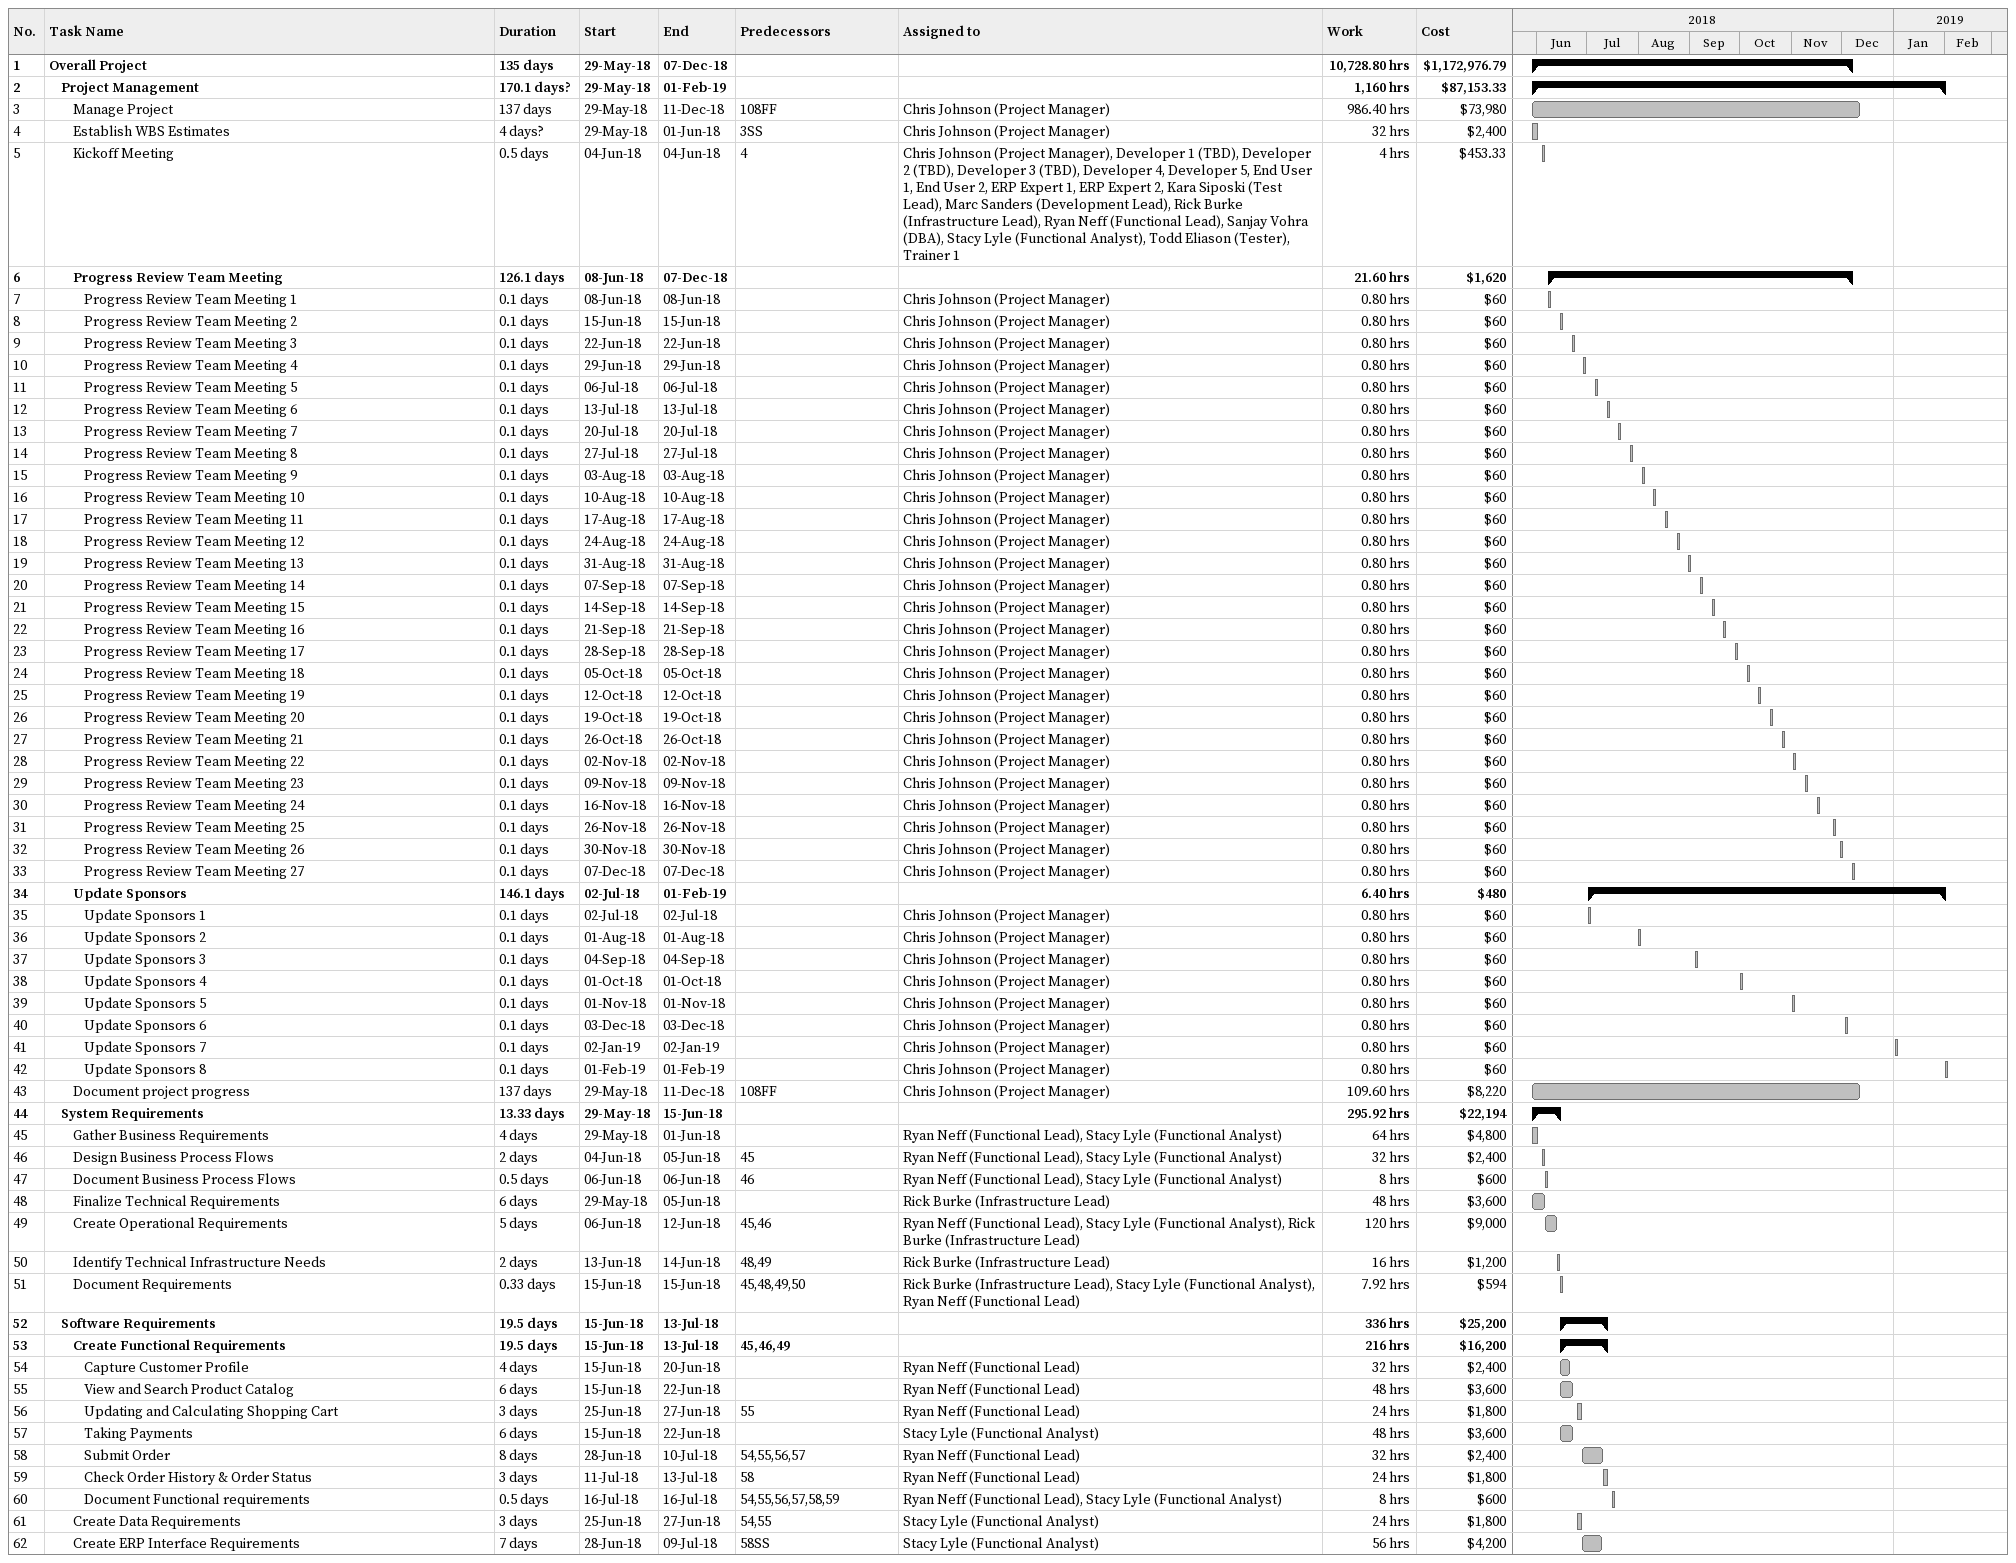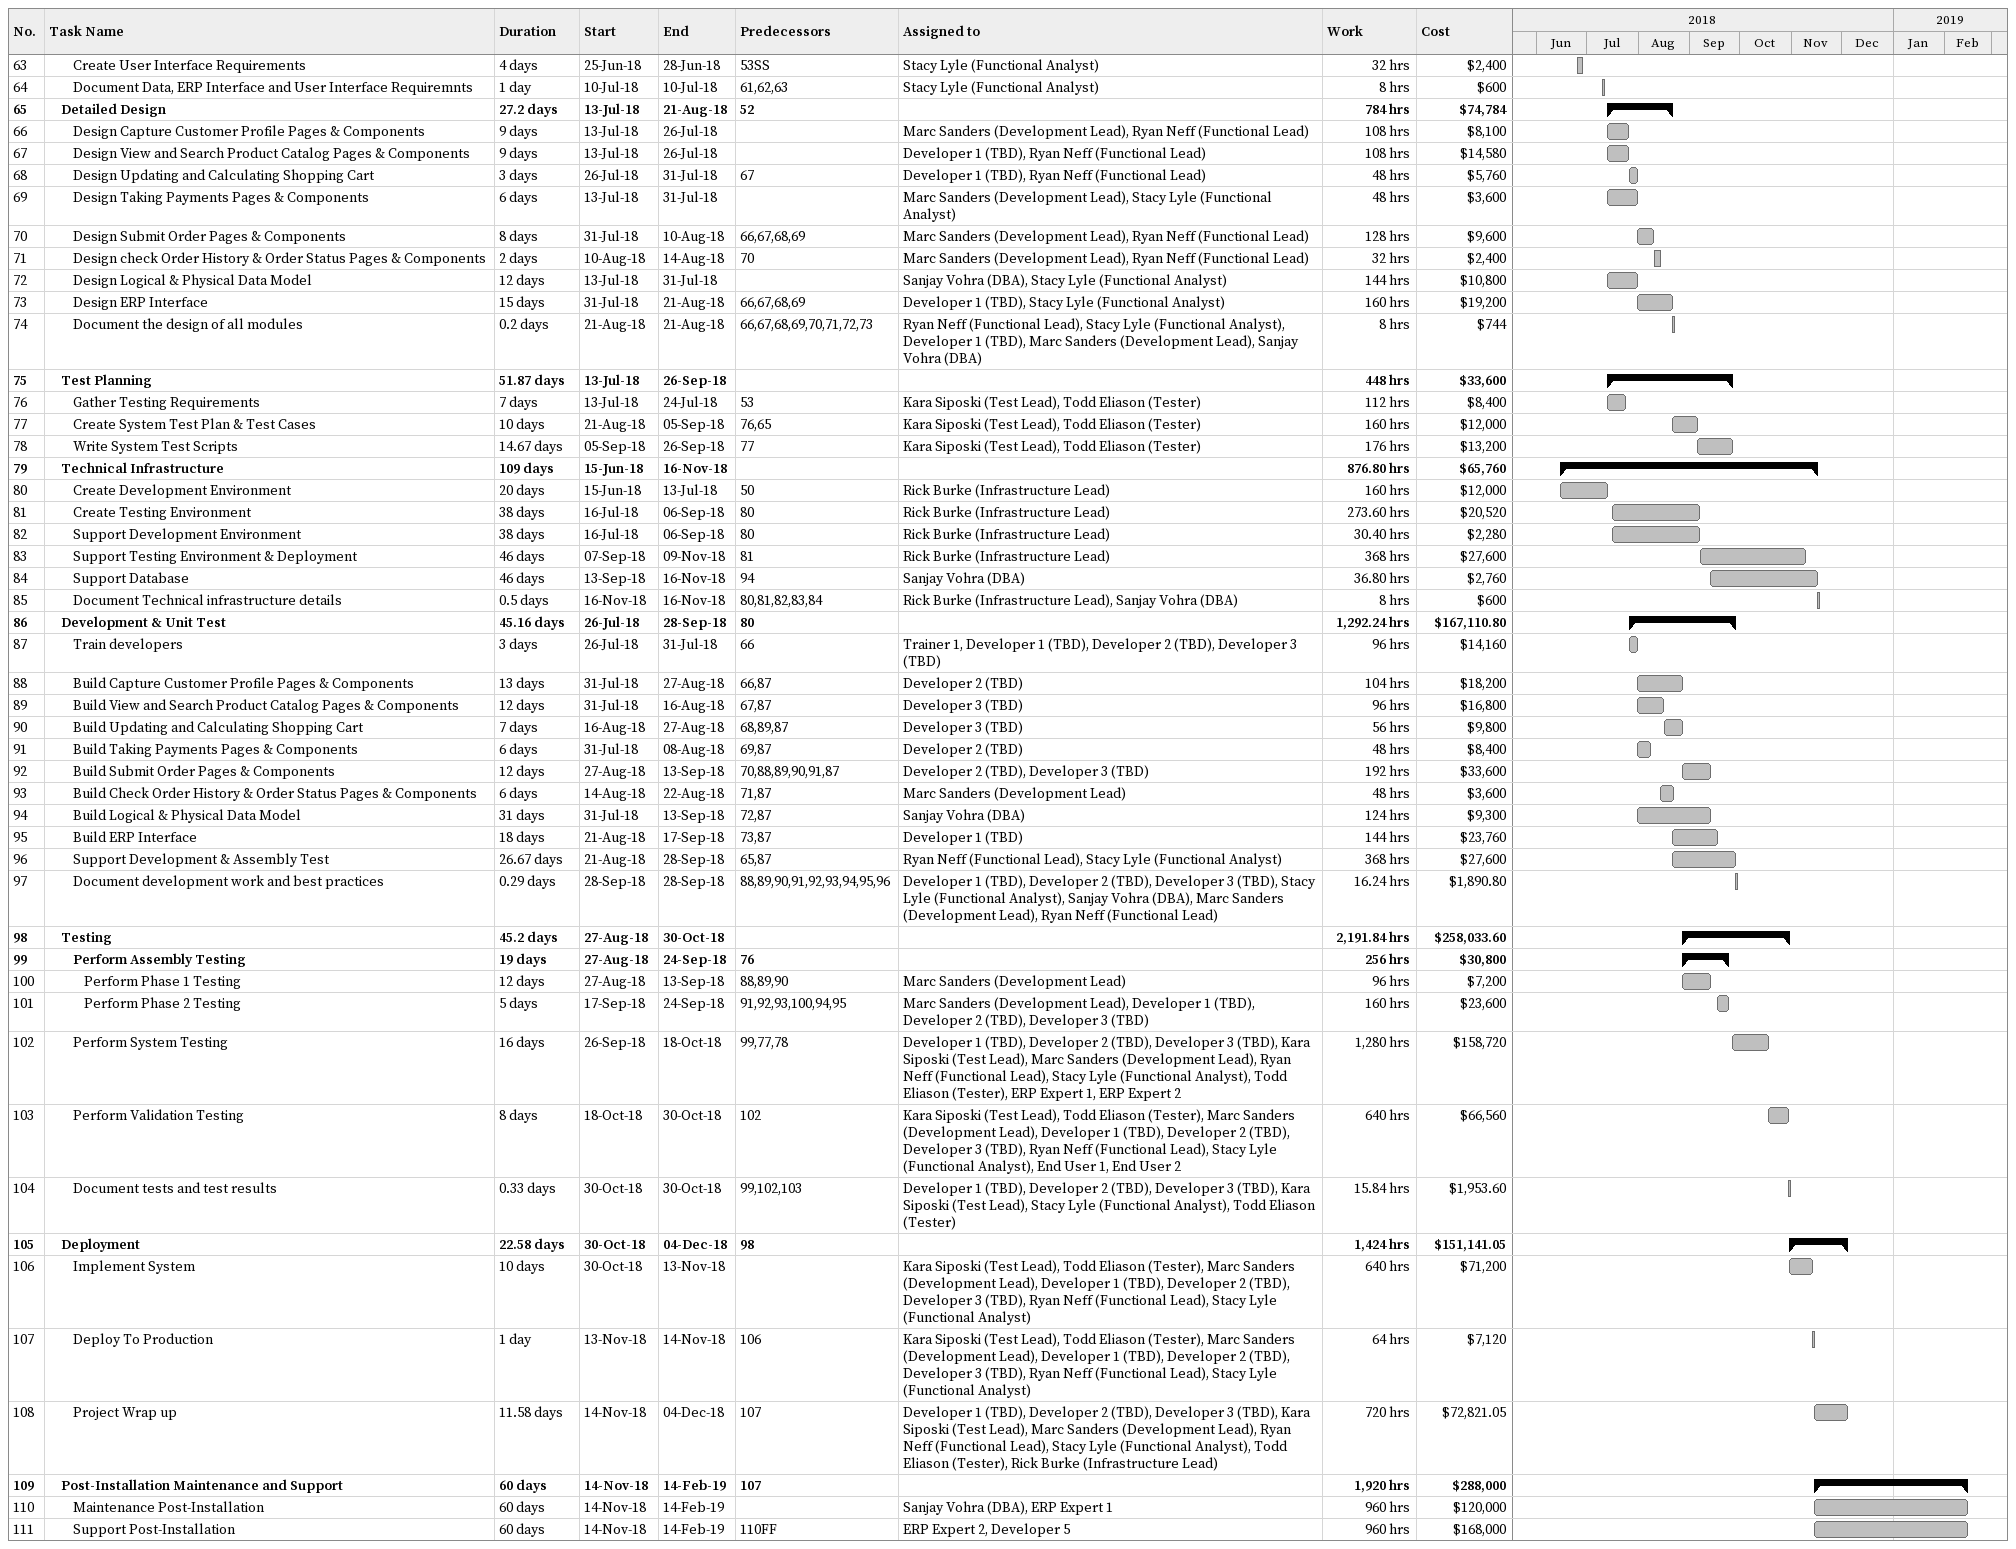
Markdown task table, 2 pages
| ID | Level | Task | Duration | Start | Finish | Predecessors | Resources | Work (h) | Cost ($) |
|---|---|---|---|---|---|---|---|---|---|
| 1 | 1 | **Overall Project** | 135d | 2018-05-29 | 2018-12-07 |  |  | 10728.80 | 1172976.79 |
| 2 | 2 | **Project Management** | 170.1d? | 2018-05-29 | 2019-02-01 |  |  | 1160 | 87153.33 |
| 3 | 3 | Manage Project | 137d | 2018-05-29 | 2018-12-11 | 108FF | Chris Johnson (Project Manager) | 986.40 | 73980 |
| 4 | 3 | Establish WBS Estimates | 4d? | 2018-05-29 | 2018-06-01 | 3SS | Chris Johnson (Project Manager) | 32 | 2400 |
| 5 | 3 | Kickoff Meeting | 0.5d | 2018-06-04 | 2018-06-04 | 4 | Chris Johnson (Project Manager), Developer 1 (TBD), Developer 2 (TBD), Developer 3 (TBD), Developer 4, Developer 5, End User 1, End User 2, ERP Expert 1, ERP Expert 2, Kara Siposki (Test Lead), Marc Sanders (Development Lead), Rick Burke (Infrastructure Lead), Ryan Neff (Functional Lead), Sanjay Vohra (DBA), Stacy Lyle (Functional Analyst), Todd Eliason (Tester), Trainer 1 | 4 | 453.33 |
| 6 | 3 | **Progress Review Team Meeting** | 126.1d | 2018-06-08 | 2018-12-07 |  |  | 21.60 | 1620 |
| 7 | 4 | Progress Review Team Meeting 1 | 0.1d | 2018-06-08 | 2018-06-08 |  | Chris Johnson (Project Manager) | 0.80 | 60 |
| 8 | 4 | Progress Review Team Meeting 2 | 0.1d | 2018-06-15 | 2018-06-15 |  | Chris Johnson (Project Manager) | 0.80 | 60 |
| 9 | 4 | Progress Review Team Meeting 3 | 0.1d | 2018-06-22 | 2018-06-22 |  | Chris Johnson (Project Manager) | 0.80 | 60 |
| 10 | 4 | Progress Review Team Meeting 4 | 0.1d | 2018-06-29 | 2018-06-29 |  | Chris Johnson (Project Manager) | 0.80 | 60 |
| 11 | 4 | Progress Review Team Meeting 5 | 0.1d | 2018-07-06 | 2018-07-06 |  | Chris Johnson (Project Manager) | 0.80 | 60 |
| 12 | 4 | Progress Review Team Meeting 6 | 0.1d | 2018-07-13 | 2018-07-13 |  | Chris Johnson (Project Manager) | 0.80 | 60 |
| 13 | 4 | Progress Review Team Meeting 7 | 0.1d | 2018-07-20 | 2018-07-20 |  | Chris Johnson (Project Manager) | 0.80 | 60 |
| 14 | 4 | Progress Review Team Meeting 8 | 0.1d | 2018-07-27 | 2018-07-27 |  | Chris Johnson (Project Manager) | 0.80 | 60 |
| 15 | 4 | Progress Review Team Meeting 9 | 0.1d | 2018-08-03 | 2018-08-03 |  | Chris Johnson (Project Manager) | 0.80 | 60 |
| 16 | 4 | Progress Review Team Meeting 10 | 0.1d | 2018-08-10 | 2018-08-10 |  | Chris Johnson (Project Manager) | 0.80 | 60 |
| 17 | 4 | Progress Review Team Meeting 11 | 0.1d | 2018-08-17 | 2018-08-17 |  | Chris Johnson (Project Manager) | 0.80 | 60 |
| 18 | 4 | Progress Review Team Meeting 12 | 0.1d | 2018-08-24 | 2018-08-24 |  | Chris Johnson (Project Manager) | 0.80 | 60 |
| 19 | 4 | Progress Review Team Meeting 13 | 0.1d | 2018-08-31 | 2018-08-31 |  | Chris Johnson (Project Manager) | 0.80 | 60 |
| 20 | 4 | Progress Review Team Meeting 14 | 0.1d | 2018-09-07 | 2018-09-07 |  | Chris Johnson (Project Manager) | 0.80 | 60 |
| 21 | 4 | Progress Review Team Meeting 15 | 0.1d | 2018-09-14 | 2018-09-14 |  | Chris Johnson (Project Manager) | 0.80 | 60 |
| 22 | 4 | Progress Review Team Meeting 16 | 0.1d | 2018-09-21 | 2018-09-21 |  | Chris Johnson (Project Manager) | 0.80 | 60 |
| 23 | 4 | Progress Review Team Meeting 17 | 0.1d | 2018-09-28 | 2018-09-28 |  | Chris Johnson (Project Manager) | 0.80 | 60 |
| 24 | 4 | Progress Review Team Meeting 18 | 0.1d | 2018-10-05 | 2018-10-05 |  | Chris Johnson (Project Manager) | 0.80 | 60 |
| 25 | 4 | Progress Review Team Meeting 19 | 0.1d | 2018-10-12 | 2018-10-12 |  | Chris Johnson (Project Manager) | 0.80 | 60 |
| 26 | 4 | Progress Review Team Meeting 20 | 0.1d | 2018-10-19 | 2018-10-19 |  | Chris Johnson (Project Manager) | 0.80 | 60 |
| 27 | 4 | Progress Review Team Meeting 21 | 0.1d | 2018-10-26 | 2018-10-26 |  | Chris Johnson (Project Manager) | 0.80 | 60 |
| 28 | 4 | Progress Review Team Meeting 22 | 0.1d | 2018-11-02 | 2018-11-02 |  | Chris Johnson (Project Manager) | 0.80 | 60 |
| 29 | 4 | Progress Review Team Meeting 23 | 0.1d | 2018-11-09 | 2018-11-09 |  | Chris Johnson (Project Manager) | 0.80 | 60 |
| 30 | 4 | Progress Review Team Meeting 24 | 0.1d | 2018-11-16 | 2018-11-16 |  | Chris Johnson (Project Manager) | 0.80 | 60 |
| 31 | 4 | Progress Review Team Meeting 25 | 0.1d | 2018-11-26 | 2018-11-26 |  | Chris Johnson (Project Manager) | 0.80 | 60 |
| 32 | 4 | Progress Review Team Meeting 26 | 0.1d | 2018-11-30 | 2018-11-30 |  | Chris Johnson (Project Manager) | 0.80 | 60 |
| 33 | 4 | Progress Review Team Meeting 27 | 0.1d | 2018-12-07 | 2018-12-07 |  | Chris Johnson (Project Manager) | 0.80 | 60 |
| 34 | 3 | **Update Sponsors** | 146.1d | 2018-07-02 | 2019-02-01 |  |  | 6.40 | 480 |
| 35 | 4 | Update Sponsors 1 | 0.1d | 2018-07-02 | 2018-07-02 |  | Chris Johnson (Project Manager) | 0.80 | 60 |
| 36 | 4 | Update Sponsors 2 | 0.1d | 2018-08-01 | 2018-08-01 |  | Chris Johnson (Project Manager) | 0.80 | 60 |
| 37 | 4 | Update Sponsors 3 | 0.1d | 2018-09-04 | 2018-09-04 |  | Chris Johnson (Project Manager) | 0.80 | 60 |
| 38 | 4 | Update Sponsors 4 | 0.1d | 2018-10-01 | 2018-10-01 |  | Chris Johnson (Project Manager) | 0.80 | 60 |
| 39 | 4 | Update Sponsors 5 | 0.1d | 2018-11-01 | 2018-11-01 |  | Chris Johnson (Project Manager) | 0.80 | 60 |
| 40 | 4 | Update Sponsors 6 | 0.1d | 2018-12-03 | 2018-12-03 |  | Chris Johnson (Project Manager) | 0.80 | 60 |
| 41 | 4 | Update Sponsors 7 | 0.1d | 2019-01-02 | 2019-01-02 |  | Chris Johnson (Project Manager) | 0.80 | 60 |
| 42 | 4 | Update Sponsors 8 | 0.1d | 2019-02-01 | 2019-02-01 |  | Chris Johnson (Project Manager) | 0.80 | 60 |
| 43 | 3 | Document project progress | 137d | 2018-05-29 | 2018-12-11 | 108FF | Chris Johnson (Project Manager) | 109.60 | 8220 |
| 44 | 2 | **System Requirements** | 13.33d | 2018-05-29 | 2018-06-15 |  |  | 295.92 | 22194 |
| 45 | 3 | Gather Business Requirements | 4d | 2018-05-29 | 2018-06-01 |  | Ryan Neff (Functional Lead), Stacy Lyle (Functional Analyst) | 64 | 4800 |
| 46 | 3 | Design Business Process Flows | 2d | 2018-06-04 | 2018-06-05 | 45 | Ryan Neff (Functional Lead), Stacy Lyle (Functional Analyst) | 32 | 2400 |
| 47 | 3 | Document Business Process Flows | 0.5d | 2018-06-06 | 2018-06-06 | 46 | Ryan Neff (Functional Lead), Stacy Lyle (Functional Analyst) | 8 | 600 |
| 48 | 3 | Finalize Technical Requirements | 6d | 2018-05-29 | 2018-06-05 |  | Rick Burke (Infrastructure Lead) | 48 | 3600 |
| 49 | 3 | Create Operational Requirements | 5d | 2018-06-06 | 2018-06-12 | 45, 46 | Ryan Neff (Functional Lead), Stacy Lyle (Functional Analyst), Rick Burke (Infrastructure Lead) | 120 | 9000 |
| 50 | 3 | Identify Technical Infrastructure Needs | 2d | 2018-06-13 | 2018-06-14 | 48, 49 | Rick Burke (Infrastructure Lead) | 16 | 1200 |
| 51 | 3 | Document Requirements | 0.33d | 2018-06-15 | 2018-06-15 | 45, 48, 49, 50 | Rick Burke (Infrastructure Lead), Stacy Lyle (Functional Analyst), Ryan Neff (Functional Lead) | 7.92 | 594 |
| 52 | 2 | **Software Requirements** | 19.5d | 2018-06-15 | 2018-07-13 |  |  | 336 | 25200 |
| 53 | 3 | **Create Functional Requirements** | 19.5d | 2018-06-15 | 2018-07-13 | 45, 46, 49 |  | 216 | 16200 |
| 54 | 4 | Capture Customer Profile | 4d | 2018-06-15 | 2018-06-20 |  | Ryan Neff (Functional Lead) | 32 | 2400 |
| 55 | 4 | View and Search Product Catalog | 6d | 2018-06-15 | 2018-06-22 |  | Ryan Neff (Functional Lead) | 48 | 3600 |
| 56 | 4 | Updating and Calculating Shopping Cart | 3d | 2018-06-25 | 2018-06-27 | 55 | Ryan Neff (Functional Lead) | 24 | 1800 |
| 57 | 4 | Taking Payments | 6d | 2018-06-15 | 2018-06-22 |  | Stacy Lyle (Functional Analyst) | 48 | 3600 |
| 58 | 4 | Submit Order | 8d | 2018-06-28 | 2018-07-10 | 54, 55, 56, 57 | Ryan Neff (Functional Lead) | 32 | 2400 |
| 59 | 4 | Check Order History & Order Status | 3d | 2018-07-11 | 2018-07-13 | 58 | Ryan Neff (Functional Lead) | 24 | 1800 |
| 60 | 4 | Document Functional requirements | 0.5d | 2018-07-16 | 2018-07-16 | 54, 55, 56, 57, 58, 59 | Ryan Neff (Functional Lead), Stacy Lyle (Functional Analyst) | 8 | 600 |
| 61 | 3 | Create Data Requirements | 3d | 2018-06-25 | 2018-06-27 | 54, 55 | Stacy Lyle (Functional Analyst) | 24 | 1800 |
| 62 | 3 | Create ERP Interface Requirements | 7d | 2018-06-28 | 2018-07-09 | 58SS | Stacy Lyle (Functional Analyst) | 56 | 4200 |
| 63 | 3 | Create User Interface Requirements | 4d | 2018-06-25 | 2018-06-28 | 53SS | Stacy Lyle (Functional Analyst) | 32 | 2400 |
| 64 | 3 | Document Data, ERP Interface and User Interface Requiremnts | 1d | 2018-07-10 | 2018-07-10 | 61, 62, 63 | Stacy Lyle (Functional Analyst) | 8 | 600 |
| 65 | 2 | **Detailed Design** | 27.2d | 2018-07-13 | 2018-08-21 | 52 |  | 784 | 74784 |
| 66 | 3 | Design Capture Customer Profile Pages & Components | 9d | 2018-07-13 | 2018-07-26 |  | Marc Sanders (Development Lead), Ryan Neff (Functional Lead) | 108 | 8100 |
| 67 | 3 | Design View and Search Product Catalog Pages & Components | 9d | 2018-07-13 | 2018-07-26 |  | Developer 1 (TBD), Ryan Neff (Functional Lead) | 108 | 14580 |
| 68 | 3 | Design Updating and Calculating Shopping Cart | 3d | 2018-07-26 | 2018-07-31 | 67 | Developer 1 (TBD), Ryan Neff (Functional Lead) | 48 | 5760 |
| 69 | 3 | Design Taking Payments Pages & Components | 6d | 2018-07-13 | 2018-07-31 |  | Marc Sanders (Development Lead), Stacy Lyle (Functional Analyst) | 48 | 3600 |
| 70 | 3 | Design Submit Order Pages & Components | 8d | 2018-07-31 | 2018-08-10 | 66, 67, 68, 69 | Marc Sanders (Development Lead), Ryan Neff (Functional Lead) | 128 | 9600 |
| 71 | 3 | Design check Order History & Order Status Pages & Components | 2d | 2018-08-10 | 2018-08-14 | 70 | Marc Sanders (Development Lead), Ryan Neff (Functional Lead) | 32 | 2400 |
| 72 | 3 | Design Logical & Physical Data Model | 12d | 2018-07-13 | 2018-07-31 |  | Sanjay Vohra (DBA), Stacy Lyle (Functional Analyst) | 144 | 10800 |
| 73 | 3 | Design ERP Interface | 15d | 2018-07-31 | 2018-08-21 | 66, 67, 68, 69 | Developer 1 (TBD), Stacy Lyle (Functional Analyst) | 160 | 19200 |
| 74 | 3 | Document the design of all modules | 0.2d | 2018-08-21 | 2018-08-21 | 66, 67, 68, 69, 70, 71, 72, 73 | Ryan Neff (Functional Lead), Stacy Lyle (Functional Analyst), Developer 1 (TBD), Marc Sanders (Development Lead), Sanjay Vohra (DBA) | 8 | 744 |
| 75 | 2 | **Test Planning** | 51.87d | 2018-07-13 | 2018-09-26 |  |  | 448 | 33600 |
| 76 | 3 | Gather Testing Requirements | 7d | 2018-07-13 | 2018-07-24 | 53 | Kara Siposki (Test Lead), Todd Eliason (Tester) | 112 | 8400 |
| 77 | 3 | Create System Test Plan & Test Cases | 10d | 2018-08-21 | 2018-09-05 | 76, 65 | Kara Siposki (Test Lead), Todd Eliason (Tester) | 160 | 12000 |
| 78 | 3 | Write System Test Scripts | 14.67d | 2018-09-05 | 2018-09-26 | 77 | Kara Siposki (Test Lead), Todd Eliason (Tester) | 176 | 13200 |
| 79 | 2 | **Technical Infrastructure** | 109d | 2018-06-15 | 2018-11-16 |  |  | 876.80 | 65760 |
| 80 | 3 | Create Development Environment | 20d | 2018-06-15 | 2018-07-13 | 50 | Rick Burke (Infrastructure Lead) | 160 | 12000 |
| 81 | 3 | Create Testing Environment | 38d | 2018-07-16 | 2018-09-06 | 80 | Rick Burke (Infrastructure Lead) | 273.60 | 20520 |
| 82 | 3 | Support Development Environment | 38d | 2018-07-16 | 2018-09-06 | 80 | Rick Burke (Infrastructure Lead) | 30.40 | 2280 |
| 83 | 3 | Support Testing Environment & Deployment | 46d | 2018-09-07 | 2018-11-09 | 81 | Rick Burke (Infrastructure Lead) | 368 | 27600 |
| 84 | 3 | Support Database | 46d | 2018-09-13 | 2018-11-16 | 94 | Sanjay Vohra (DBA) | 36.80 | 2760 |
| 85 | 3 | Document Technical infrastructure details | 0.5d | 2018-11-16 | 2018-11-16 | 80, 81, 82, 83, 84 | Rick Burke (Infrastructure Lead), Sanjay Vohra (DBA) | 8 | 600 |
| 86 | 2 | **Development & Unit Test** | 45.16d | 2018-07-26 | 2018-09-28 | 80 |  | 1292.24 | 167110.80 |
| 87 | 3 | Train developers | 3d | 2018-07-26 | 2018-07-31 | 66 | Trainer 1, Developer 1 (TBD), Developer 2 (TBD), Developer 3 (TBD) | 96 | 14160 |
| 88 | 3 | Build Capture Customer Profile Pages & Components | 13d | 2018-07-31 | 2018-08-27 | 66, 87 | Developer 2 (TBD) | 104 | 18200 |
| 89 | 3 | Build View and Search Product Catalog Pages & Components | 12d | 2018-07-31 | 2018-08-16 | 67, 87 | Developer 3 (TBD) | 96 | 16800 |
| 90 | 3 | Build Updating and Calculating Shopping Cart | 7d | 2018-08-16 | 2018-08-27 | 68, 89, 87 | Developer 3 (TBD) | 56 | 9800 |
| 91 | 3 | Build Taking Payments Pages & Components | 6d | 2018-07-31 | 2018-08-08 | 69, 87 | Developer 2 (TBD) | 48 | 8400 |
| 92 | 3 | Build Submit Order Pages & Components | 12d | 2018-08-27 | 2018-09-13 | 70, 88, 89, 90, 91, 87 | Developer 2 (TBD), Developer 3 (TBD) | 192 | 33600 |
| 93 | 3 | Build Check Order History & Order Status Pages & Components | 6d | 2018-08-14 | 2018-08-22 | 71, 87 | Marc Sanders (Development Lead) | 48 | 3600 |
| 94 | 3 | Build Logical & Physical Data Model | 31d | 2018-07-31 | 2018-09-13 | 72, 87 | Sanjay Vohra (DBA) | 124 | 9300 |
| 95 | 3 | Build ERP Interface | 18d | 2018-08-21 | 2018-09-17 | 73, 87 | Developer 1 (TBD) | 144 | 23760 |
| 96 | 3 | Support Development & Assembly Test | 26.67d | 2018-08-21 | 2018-09-28 | 65, 87 | Ryan Neff (Functional Lead), Stacy Lyle (Functional Analyst) | 368 | 27600 |
| 97 | 3 | Document development work and best practices | 0.29d | 2018-09-28 | 2018-09-28 | 88, 89, 90, 91, 92, 93, 94, 95, 96 | Developer 1 (TBD), Developer 2 (TBD), Developer 3 (TBD), Stacy Lyle (Functional Analyst), Sanjay Vohra (DBA), Marc Sanders (Development Lead), Ryan Neff (Functional Lead) | 16.24 | 1890.80 |
| 98 | 2 | **Testing** | 45.2d | 2018-08-27 | 2018-10-30 |  |  | 2191.84 | 258033.60 |
| 99 | 3 | **Perform Assembly Testing** | 19d | 2018-08-27 | 2018-09-24 | 76 |  | 256 | 30800 |
| 100 | 4 | Perform Phase 1 Testing | 12d | 2018-08-27 | 2018-09-13 | 88, 89, 90 | Marc Sanders (Development Lead) | 96 | 7200 |
| 101 | 4 | Perform Phase 2 Testing | 5d | 2018-09-17 | 2018-09-24 | 91, 92, 93, 100, 94, 95 | Marc Sanders (Development Lead), Developer 1 (TBD), Developer 2 (TBD), Developer 3 (TBD) | 160 | 23600 |
| 102 | 3 | Perform System Testing | 16d | 2018-09-26 | 2018-10-18 | 99, 77, 78 | Developer 1 (TBD), Developer 2 (TBD), Developer 3 (TBD), Kara Siposki (Test Lead), Marc Sanders (Development Lead), Ryan Neff (Functional Lead), Stacy Lyle (Functional Analyst), Todd Eliason (Tester), ERP Expert 1, ERP Expert 2 | 1280 | 158720 |
| 103 | 3 | Perform Validation Testing | 8d | 2018-10-18 | 2018-10-30 | 102 | Kara Siposki (Test Lead), Todd Eliason (Tester), Marc Sanders (Development Lead), Developer 1 (TBD), Developer 2 (TBD), Developer 3 (TBD), Ryan Neff (Functional Lead), Stacy Lyle (Functional Analyst), End User 1, End User 2 | 640 | 66560 |
| 104 | 3 | Document tests and test results | 0.33d | 2018-10-30 | 2018-10-30 | 99, 102, 103 | Developer 1 (TBD), Developer 2 (TBD), Developer 3 (TBD), Kara Siposki (Test Lead), Stacy Lyle (Functional Analyst), Todd Eliason (Tester) | 15.84 | 1953.60 |
| 105 | 2 | **Deployment** | 22.58d | 2018-10-30 | 2018-12-04 | 98 |  | 1424 | 151141.05 |
| 106 | 3 | Implement System | 10d | 2018-10-30 | 2018-11-13 |  | Kara Siposki (Test Lead), Todd Eliason (Tester), Marc Sanders (Development Lead), Developer 1 (TBD), Developer 2 (TBD), Developer 3 (TBD), Ryan Neff (Functional Lead), Stacy Lyle (Functional Analyst) | 640 | 71200 |
| 107 | 3 | Deploy To Production | 1d | 2018-11-13 | 2018-11-14 | 106 | Kara Siposki (Test Lead), Todd Eliason (Tester), Marc Sanders (Development Lead), Developer 1 (TBD), Developer 2 (TBD), Developer 3 (TBD), Ryan Neff (Functional Lead), Stacy Lyle (Functional Analyst) | 64 | 7120 |
| 108 | 3 | Project Wrap up | 11.58d | 2018-11-14 | 2018-12-04 | 107 | Developer 1 (TBD), Developer 2 (TBD), Developer 3 (TBD), Kara Siposki (Test Lead), Marc Sanders (Development Lead), Ryan Neff (Functional Lead), Stacy Lyle (Functional Analyst), Todd Eliason (Tester), Rick Burke (Infrastructure Lead) | 720 | 72821.05 |
| 109 | 2 | **Post-Installation Maintenance and Support** | 60d | 2018-11-14 | 2019-02-14 | 107 |  | 1920 | 288000 |
| 110 | 3 | Maintenance Post-Installation | 60d | 2018-11-14 | 2019-02-14 |  | Sanjay Vohra (DBA), ERP Expert 1 | 960 | 120000 |
| 111 | 3 | Support Post-Installation | 60d | 2018-11-14 | 2019-02-14 | 110FF | ERP Expert 2, Developer 5 | 960 | 168000 |
